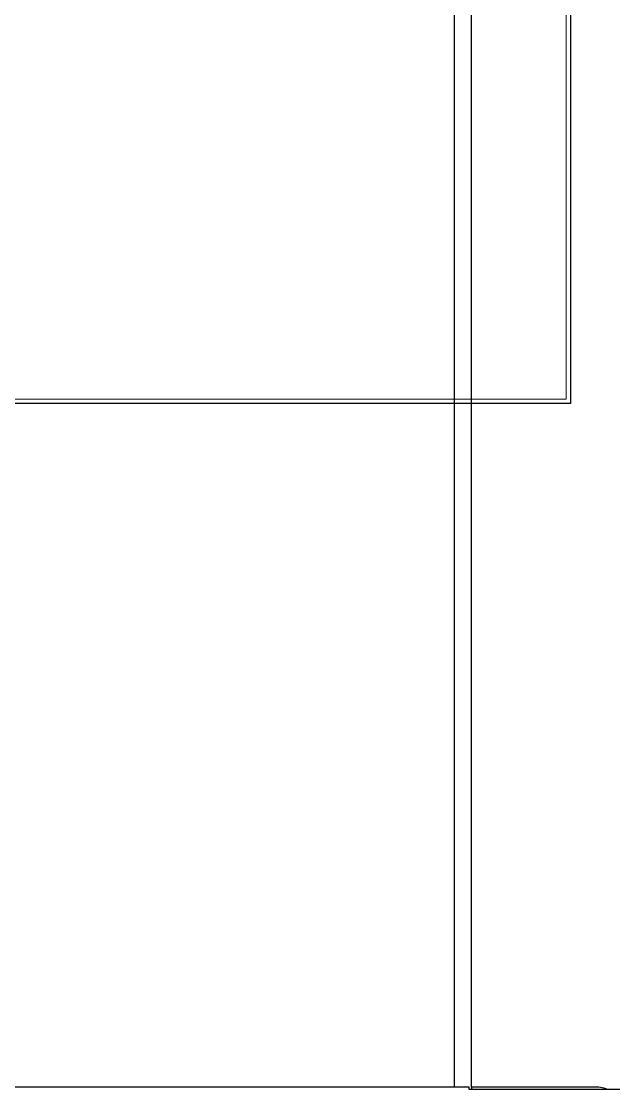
# Model space of a CAD drawing. Extents: x 54056 to 359947, y -41534 to 373650.
# Drawn here: x 83973 to 84254, y -36700 to -36194 of the extents above; entities that cross this region are included whole.
import ezdxf

# ---------------------------------------------------------------- set-up
doc = ezdxf.new("R2010")
doc.units = 0
doc.header["$LTSCALE"] = 3
doc.header["$MEASUREMENT"] = 0
doc.layers.get('0').update_dxf_attribs({"linetype": 'CONTINUOUS', "lineweight": 30})
doc.layers.add('CHAMFER', color=7, linetype='CONTINUOUS')
doc.layers.add('ROUNDS', color=7, linetype='CONTINUOUS')
doc.layers.add('DIM', color=4, linetype='CONTINUOUS', lineweight=20)

msp = doc.modelspace()

# ---------------------------------------------------------------- linework, layer by layer
at = {"color": 7, "linetype": 'Continuous'}
for p, q in [((84185.145, -36699.153), (83321.145, -36699.153)), ((84185.145, -36700.32), (84185.145, -36699.153)), ((84260.145, -36700.32), (84185.145, -36700.32)), ((84245.145, -36699.153), (84186.145, -36699.153)), ((84186.145, -36699.153), (84186.145, -36700.32))]:
    msp.add_line(p, q, dxfattribs=at)
msp.add_arc((84245.145, -36715.153), 16, 68.18958, 90, dxfattribs=at)
at = {"layer": 'CHAMFER', "color": 3, "linetype": 'Continuous'}
for p, q in [((84178.145, -36399.153), (84178.145, -35772.153)), ((84178.145, -36699.153), (84178.145, -36399.153))]:
    msp.add_line(p, q, dxfattribs=at)
at = {"layer": 'CHAMFER', "color": 7, "linetype": 'Continuous'}
for p, q in [((84186.145, -36399.153), (84186.145, -35772.153)), ((84186.145, -36699.153), (84186.145, -36399.153))]:
    msp.add_line(p, q, dxfattribs=at)
at = {"layer": 'DIM', "color": 2}
msp.add_lwpolyline([(83275.145, -35457.153), (84231.145, -35457.153), (84231.145, -36373.153), (83275.145, -36373.153)], close=True, dxfattribs=at)
at = {"layer": 'ROUNDS', "color": 7, "linetype": 'Continuous'}
msp.add_lwpolyline([(83273.145, -35455.153), (84233.145, -35455.153), (84233.145, -36375.153), (83273.145, -36375.153)], close=True, dxfattribs=at)

doc.saveas('drawing.dxf')
